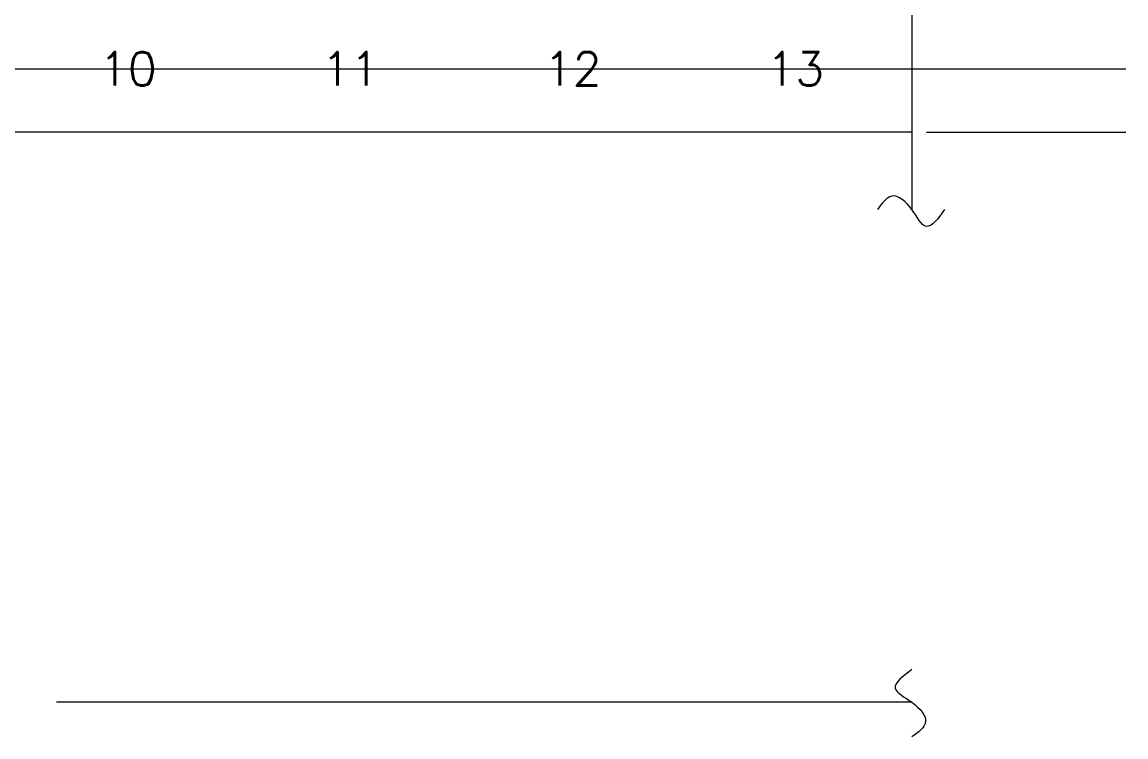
# Model space of a CAD drawing. Header units: millimetres. Extents: x 4066 to 4192, y 1600 to 1759.
# Drawn here: x 4145.64 to 4171.94, y 1654.82 to 1671.85 of the extents above; entities that cross this region are included whole.
import ezdxf

# ---------------------------------------------------------------- set-up
doc = ezdxf.new("R2010")
doc.units = ezdxf.units.MM
doc.layers.add('1', color=7, linetype='Continuous')
doc.layers.add('1D', color=4, linetype='Continuous')
doc.layers.add('标注线', color=3, linetype='Continuous', lineweight=18)
doc.styles.add('宋体', font='SimSun.ttf')

msp = doc.modelspace()

# ---------------------------------------------------------------- linework, layer by layer
at = {"layer": '1', "lineweight": 5}
msp.add_line((4166.8431, 1669.2214, 0.0291), (4091.3431, 1669.2214, 0.0291), dxfattribs=at)
at = {"layer": '1D', "color": 6, "lineweight": 5}
msp.add_line((4166.8431, 1748.6287, 0.0291), (4166.8431, 1667.3806, 0.0291), dxfattribs=at)
at = {"layer": '1D', "lineweight": 5}
for points in [[(4167.6217, 1667.3806, 0.0291), (4167.4664, 1667.1688, 0.0291), (4167.1745, 1666.7708, 0.0291), (4166.8665, 1667.4296, 0.0291), (4166.3719, 1667.8617, 0.0291), (4166.1285, 1667.5303, 0.0291), (4166.0186, 1667.3806, 0.0291)], [(4166.8431, 1656.4269, 0.0291), (4166.6313, 1656.2716, 0.0291), (4166.2333, 1655.9797, 0.0291), (4166.8921, 1655.6718, 0.0291), (4167.3242, 1655.1772, 0.0291), (4166.9927, 1654.9338, 0.0291), (4166.8431, 1654.8239, 0.0291)]]:
    msp.add_open_spline(points, degree=3, knots=[0, 0, 0, 0, 0.5949743, 1.1181563, 1.6941284, 2.1681598, 2.1681598, 2.1681598, 2.1681598], dxfattribs=at)
at = {"layer": '标注线', "lineweight": 5}
for p, q in [((4127.9381, 1670.7334, 0.0291), (4171.9407, 1670.7334, 0.0291)), ((4167.1881, 1669.2214, 0.0291), (4171.9407, 1669.2214, 0.0291)), ((4166.8431, 1655.6484, 0.0291), (4146.4661, 1655.6484, 0.0291))]:
    msp.add_line(p, q, dxfattribs=at)

# ---------------------------------------------------------------- texts
at = {"layer": '1D', "color": 1, "lineweight": 5, "char_height": 0.8, "attachment_point": 5, "style": '宋体'}
for s, insert in [('{\\Fsimplex|c0;10}', (4148.1635, 1670.7334, 0.0291)), ('{\\Fsimplex|c0;11}', (4153.4635, 1670.7334, 0.0291)), ('{\\Fsimplex|c0;12}', (4158.7635, 1670.7334, 0.0291)), ('{\\Fsimplex|c0;13}', (4164.0635, 1670.7334, 0.0291))]:
    msp.add_mtext(s, dxfattribs=dict(at, insert=insert))

doc.saveas('drawing.dxf')
